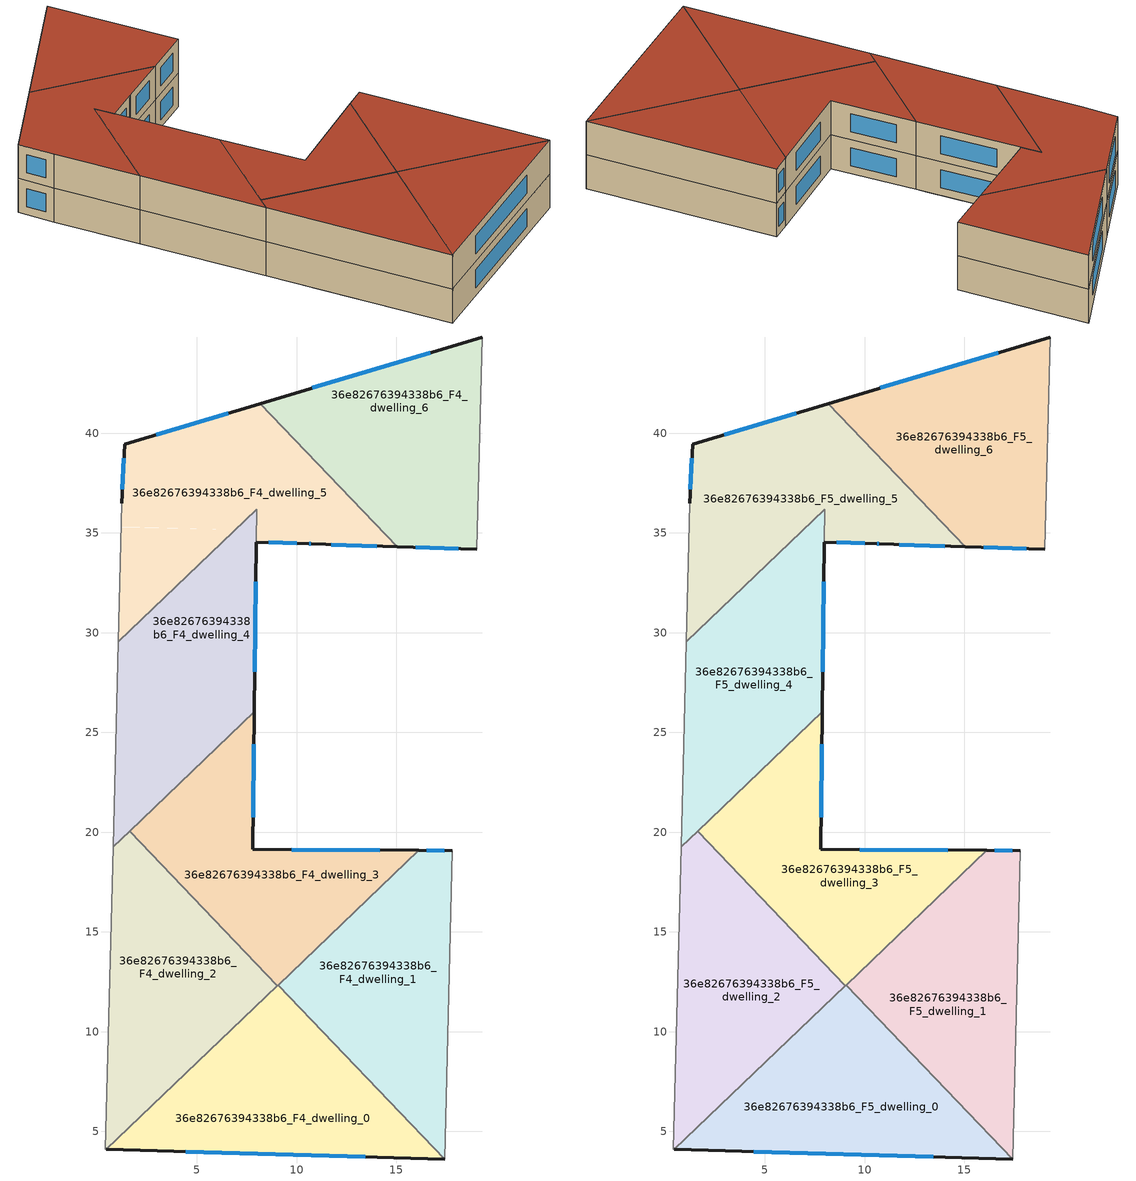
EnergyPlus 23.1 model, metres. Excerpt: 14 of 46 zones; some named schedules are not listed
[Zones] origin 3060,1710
36e82676394338b6_F4_dwelling_0
 floor to 36e82676394338b6_F3_dwelling_0 (EU_floor_Construction): 13.77,7.44 17.42,3.62 0.47,4.1 4.21,7.68 z12
 floor to 36e82676394338b6_F3_dwelling_1 (EU_floor_Construction): 10.14,11.23 13.77,7.44 4.21,7.68 7.97,11.28 z12
 floor to 36e82676394338b6_F3_dwelling_2 (EU_floor_Construction): 9.08,12.34 10.14,11.23 7.97,11.28 z12
 wall outside (EU_wall_Construction): 0.47,4.1 17.42,3.62 z12:15
 wall to 36e82676394338b6_F4_dwelling_1 (EU_wall_Construction): 17.42,3.62 9.08,12.34 z12:15
 wall to 36e82676394338b6_F4_dwelling_2 (EU_wall_Construction): 9.04,12.31 0.47,4.1 z12:15
 wall to 36e82676394338b6_F4_dwelling_3 (EU_wall_Construction): 9.08,12.34 9.04,12.31 z12:15
 window (EU_Window_Construction): 4.45,3.99 13.44,3.73 z12.7:14.3
36e82676394338b6_F4_dwelling_1
 floor to 36e82676394338b6_F3_dwelling_1 (EU_floor_Construction): 17.6,11.04 17.51,7.34 13.77,7.44 10.14,11.23 z12
 floor to 36e82676394338b6_F3_dwelling_0 (EU_floor_Construction): 17.51,7.34 17.42,3.62 13.77,7.44 z12
 floor to 36e82676394338b6_F3_dwelling_3 (EU_floor_Construction): 17.8,19.08 17.69,14.73 11.73,14.88 16.13,19.09 z12
 floor to 36e82676394338b6_F3_dwelling_2 (EU_floor_Construction): 17.69,14.73 17.6,11.04 10.14,11.23 9.08,12.34 11.73,14.88 z12
 wall outside (EU_wall_Construction): 17.8,19.08 16.13,19.09 z12:15
 wall adiabatic (EU_wall_Construction): 17.42,3.62 17.8,19.08 z12:15
 wall to 36e82676394338b6_F4_dwelling_3 (EU_wall_Construction): 16.13,19.09 9.08,12.34 z12:15
 window (EU_Window_Construction): 17.41,19.08 16.52,19.09 z12.7:14.3
36e82676394338b6_F4_dwelling_2
 floor to 36e82676394338b6_F3_dwelling_2 (EU_floor_Construction): 6.45,15.02 9.04,12.31 7.97,11.28 0.6,11.47 0.69,15.17 z12
 floor to 36e82676394338b6_F3_dwelling_3 (EU_floor_Construction): 2.82,18.81 6.45,15.02 0.69,15.17 0.79,18.86 z12
 floor to 36e82676394338b6_F3_dwelling_1 (EU_floor_Construction): 7.97,11.28 4.21,7.68 0.51,7.77 0.6,11.47 z12
 floor to 36e82676394338b6_F3_dwelling_4 (EU_floor_Construction): 1.63,20.05 2.81,18.82 0.79,18.87 0.8,19.26 z12
 floor to 36e82676394338b6_F3_dwelling_0 (EU_floor_Construction): 4.21,7.68 0.47,4.1 0.41,4.11 0.51,7.77 z12
 wall adiabatic (EU_wall_Construction): 0.8,19.26 0.41,4.11 0.47,4.1 z12:15
 wall to 36e82676394338b6_F4_dwelling_3 (EU_wall_Construction): 9.04,12.31 1.63,20.05 z12:15
 wall to 36e82676394338b6_F4_dwelling_4 (EU_wall_Construction): 1.63,20.05 0.8,19.26 z12:15
36e82676394338b6_F4_dwelling_3
 floor to 36e82676394338b6_F3_dwelling_3 (EU_floor_Construction): 16.13,19.09 11.74,14.88 6.45,15.02 2.82,18.81 7.79,18.68 7.8,19.13 z12
 floor to 36e82676394338b6_F3_dwelling_2 (EU_floor_Construction): 11.74,14.88 9.04,12.31 6.45,15.02 z12
 floor to 36e82676394338b6_F3_dwelling_4 (EU_floor_Construction): 7.88,26.03 7.79,18.68 2.81,18.82 1.63,20.05 z12
 wall outside (EU_wall_Construction): 16.13,19.09 7.8,19.13 7.88,26.03 z12:15
 wall to 36e82676394338b6_F4_dwelling_4 (EU_wall_Construction): 7.88,26.03 1.63,20.05 z12:15
 window (EU_Window_Construction): 7.82,20.75 7.86,24.41 / 14.17,19.1 9.75,19.12 z12.7:14.3
36e82676394338b6_F4_dwelling_4
 floor to 36e82676394338b6_F3_dwelling_4 (EU_floor_Construction): 7.89,26.94 7.88,26.03 0.8,19.26 1,27.12 z12
 floor to 36e82676394338b6_F3_dwelling_5 (EU_floor_Construction): 7.98,35.12 7.98,34.54 7.89,26.94 1,27.12 1.06,29.54 6.92,35.15 z12
 floor to 36e82676394338b6_F3_dwelling_6 (EU_floor_Construction): 7.99,36.17 7.98,35.12 6.92,35.15 z12
 wall outside (EU_wall_Construction): 7.88,26.03 7.98,34.54 z12:15
 wall adiabatic (EU_wall_Construction): 1.06,29.54 0.8,19.26 z12:15
 wall to 36e82676394338b6_F4_dwelling_5 (EU_wall_Construction): 7.98,34.54 7.99,36.17 1.06,29.54 z12:15
 window (EU_Window_Construction): 7.9,28.03 7.96,32.54 z12.7:14.3
36e82676394338b6_F4_dwelling_5
 floor to 36e82676394338b6_F3_dwelling_5 (EU_floor_Construction): 6.92,35.15 1.06,29.54 1.21,35.29 z12
 floor to 36e82676394338b6_F3_dwelling_6 (EU_floor_Construction): 10.95,38.58 15.04,34.31 10.72,34.45 10.64,34.45 7.98,34.54 7.99,36.17 6.92,35.15 1.21,35.3 1.24,36.49 1.35,38.82 z12
 floor to 36e82676394338b6_F3_dwelling_7 (EU_floor_Construction): 8.17,41.48 10.95,38.58 1.35,38.82 1.38,39.44 z12
 wall outside (EU_wall_Construction): 8.17,41.48 1.38,39.44 1.24,36.49 / 7.98,34.54 10.62,34.45 10.72,34.45 15.04,34.31 z12:15
 wall adiabatic (EU_wall_Construction): 1.24,36.49 1.06,29.54 z12:15
 wall to 36e82676394338b6_F4_dwelling_6 (EU_wall_Construction): 15.04,34.31 8.17,41.48 z12:15
 window (EU_Window_Construction): 1.35,38.75 1.27,37.18 / 6.58,41 2.97,39.92 / 11.74,34.42 14.02,34.34 / 10.64,34.45 10.7,34.45 / 8.6,34.52 10,34.47 z12.7:14.3
36e82676394338b6_F4_dwelling_6
 floor to 36e82676394338b6_F3_dwelling_6 (EU_floor_Construction): 19.14,38.37 19.04,34.17 15.04,34.31 10.95,38.58 z12
 floor to 36e82676394338b6_F3_dwelling_7 (EU_floor_Construction): 19.3,44.82 19.14,38.37 10.95,38.58 8.17,41.48 z12
 wall outside (EU_wall_Construction): 15.04,34.31 19.04,34.17 / 19.3,44.82 8.17,41.48 z12:15
 wall adiabatic (EU_wall_Construction): 19.04,34.17 19.3,44.82 z12:15
 window (EU_Window_Construction): 15.98,34.27 18.1,34.2 / 16.69,44.03 10.79,42.26 z12.7:14.3
36e82676394338b6_F5_dwelling_0
 floor to 36e82676394338b6_F4_dwelling_0 (EU_floor_Construction): 9.08,12.34 17.42,3.62 0.47,4.1 z15
 wall outside (EU_wall_Construction): 0.47,4.1 17.42,3.62 z15:18
 wall to 36e82676394338b6_F5_dwelling_1 (EU_wall_Construction): 17.42,3.62 9.08,12.34 z15:18
 wall to 36e82676394338b6_F5_dwelling_2 (EU_wall_Construction): 9.04,12.31 0.47,4.1 z15:18
 wall to 36e82676394338b6_F5_dwelling_3 (EU_wall_Construction): 9.08,12.34 9.04,12.31 z15:18
 window (EU_Window_Construction): 4.45,3.99 13.44,3.73 z15.7:17.3
 roof outside (EU_roof_Construction): 17.42,3.62 9.08,12.34 0.47,4.1 z18
36e82676394338b6_F5_dwelling_1
 floor to 36e82676394338b6_F4_dwelling_1 (EU_floor_Construction): 17.8,19.08 17.42,3.62 9.08,12.34 16.13,19.09 z15
 wall outside (EU_wall_Construction): 17.8,19.08 16.13,19.09 z15:18
 wall adiabatic (EU_wall_Construction): 17.42,3.62 17.8,19.08 z15:18
 wall to 36e82676394338b6_F5_dwelling_3 (EU_wall_Construction): 16.13,19.09 9.08,12.34 z15:18
 window (EU_Window_Construction): 17.41,19.08 16.52,19.09 z15.7:17.3
 roof outside (EU_roof_Construction): 17.42,3.62 17.8,19.08 16.13,19.09 9.08,12.34 z18
36e82676394338b6_F5_dwelling_2
 floor to 36e82676394338b6_F4_dwelling_2 (EU_floor_Construction): 1.63,20.05 9.04,12.31 0.47,4.1 0.41,4.11 0.8,19.26 z15
 wall adiabatic (EU_wall_Construction): 0.8,19.26 0.41,4.11 0.47,4.1 z15:18
 wall to 36e82676394338b6_F5_dwelling_3 (EU_wall_Construction): 9.04,12.31 1.63,20.05 z15:18
 wall to 36e82676394338b6_F5_dwelling_4 (EU_wall_Construction): 1.63,20.05 0.8,19.26 z15:18
 roof outside (EU_roof_Construction): 9.04,12.31 1.63,20.05 0.8,19.26 0.41,4.11 0.47,4.1 z18
36e82676394338b6_F5_dwelling_3
 floor to 36e82676394338b6_F4_dwelling_3 (EU_floor_Construction): 16.13,19.09 9.04,12.31 1.63,20.05 7.88,26.03 7.8,19.13 z15
 wall outside (EU_wall_Construction): 16.13,19.09 7.8,19.13 7.88,26.03 z15:18
 wall to 36e82676394338b6_F5_dwelling_4 (EU_wall_Construction): 7.88,26.03 1.63,20.05 z15:18
 window (EU_Window_Construction): 7.82,20.75 7.86,24.41 / 14.17,19.1 9.75,19.12 z15.7:17.3
 roof outside (EU_roof_Construction): 16.13,19.09 7.8,19.13 7.88,26.03 1.63,20.05 9.04,12.31 z18
36e82676394338b6_F5_dwelling_4
 floor to 36e82676394338b6_F4_dwelling_4 (EU_floor_Construction): 7.99,36.17 7.98,34.54 7.88,26.03 0.8,19.26 1.06,29.54 z15
 wall outside (EU_wall_Construction): 7.88,26.03 7.98,34.54 z15:18
 wall adiabatic (EU_wall_Construction): 1.06,29.54 0.8,19.26 z15:18
 wall to 36e82676394338b6_F5_dwelling_5 (EU_wall_Construction): 7.98,34.54 7.99,36.17 1.06,29.54 z15:18
 window (EU_Window_Construction): 7.9,28.03 7.96,32.54 z15.7:17.3
 roof outside (EU_roof_Construction): 7.88,26.03 7.98,34.54 7.99,36.17 1.06,29.54 0.8,19.26 z18
36e82676394338b6_F5_dwelling_5
 floor to 36e82676394338b6_F4_dwelling_5 (EU_floor_Construction): 8.17,41.48 15.04,34.31 10.72,34.45 10.62,34.45 7.97,34.54 7.99,36.17 1.06,29.54 1.24,36.49 1.38,39.44 z15
 wall outside (EU_wall_Construction): 8.17,41.48 1.38,39.44 1.24,36.49 / 7.98,34.54 10.62,34.45 10.72,34.45 15.04,34.31 z15:18
 wall adiabatic (EU_wall_Construction): 1.24,36.49 1.06,29.54 z15:18
 wall to 36e82676394338b6_F5_dwelling_6 (EU_wall_Construction): 15.04,34.31 8.17,41.48 z15:18
 window (EU_Window_Construction): 1.35,38.75 1.27,37.18 / 6.58,41 2.97,39.92 / 11.74,34.42 14.02,34.34 / 10.64,34.45 10.7,34.45 / 8.6,34.52 10,34.47 z15.7:17.3
 roof outside (EU_roof_Construction): 15.04,34.31 8.17,41.48 1.38,39.44 1.24,36.49 1.06,29.54 7.99,36.17 7.97,34.54 10.62,34.45 10.72,34.45 z18
36e82676394338b6_F5_dwelling_6
 floor to 36e82676394338b6_F4_dwelling_6 (EU_floor_Construction): 19.3,44.82 19.04,34.17 15.04,34.31 8.17,41.48 z15
 wall outside (EU_wall_Construction): 15.04,34.31 19.04,34.17 / 19.3,44.82 8.17,41.48 z15:18
 wall adiabatic (EU_wall_Construction): 19.04,34.17 19.3,44.82 z15:18
 window (EU_Window_Construction): 15.98,34.27 18.1,34.2 / 16.69,44.03 10.79,42.26 z15.7:17.3
 roof outside (EU_roof_Construction): 19.04,34.17 19.3,44.82 8.17,41.48 15.04,34.31 z18
[Building]
EU S2 Campaign: North Axis=0; Terrain=City; Solar Distribution=FullExterior
[Site:Location]
Budapest.Ferenc.Liszt.Intl.AP: Latitude=47.437; Longitude=19.256; Time Zone=1; Elevation=185
[SizingPeriod:WeatherFileDays]
AnnualSizingPeriod: Begin Month=1; Begin Day of Month=1; End Month=12; End Day of Month=31; Day of Week for Start Day=Monday; Use Weather File Daylight Saving Period=No; Use Weather File Rain and Snow Indicators=No
[MATERIAL]
EU_InternalMass_Material: Roughness=MediumRough; Thickness=0.1; Conductivity=1; Density=1800; Specific Heat=900; Thermal Absorptance=0.9; Solar Absorptance=0.7; Visible Absorptance=0.7
[MATERIAL:NOMASS] Roughness=MediumRough; Thermal Absorptance=0.9; Solar Absorptance=0.7; Visible Absorptance=0.7
Name | Thermal Resistance
EU_wall_NoMass | 0.832559
EU_roof_NoMass | 1.39638
EU_floor_NoMass | 0.872794
[WINDOWMATERIAL:SIMPLEGLAZINGSYSTEM]
EU_Window_SimpleGlazing: UFactor=2.79869; Solar Heat Gain Coefficient=0.75; Visible Transmittance=0.75
[CONSTRUCTION]
EU_wall_Construction: EU_wall_NoMass
EU_roof_Construction: EU_roof_NoMass
EU_floor_Construction: EU_floor_NoMass
EU_Window_Construction: EU_Window_SimpleGlazing
EU_InternalMass_Construction: EU_InternalMass_Material
[ZONE] Type=1; Multiplier=1; Ceiling Height=autocalculate; Floor Area=autocalculate; Part of Total Floor Area=Yes
Name | Volume
36e82676394338b6_F4_dwelling_0; 36e82676394338b6_F5_dwelling_0 | 215.636
36e82676394338b6_F4_dwelling_1; 36e82676394338b6_F5_dwelling_1 | 215.524
36e82676394338b6_F4_dwelling_2; 36e82676394338b6_F5_dwelling_2 | 210.59
36e82676394338b6_F4_dwelling_3; 36e82676394338b6_F5_dwelling_3 | 210.602
36e82676394338b6_F4_dwelling_4; 36e82676394338b6_F5_dwelling_4 | 210.904
36e82676394338b6_F4_dwelling_5 | 227.844
36e82676394338b6_F5_dwelling_5 | 227.856
36e82676394338b6_F4_dwelling_6; 36e82676394338b6_F5_dwelling_6 | 218.087
[INTERNALMASS] Construction=EU_InternalMass_Construction
Name | Zone or ZoneList | Surface Area
36e82676394338b6_F4_dwelling_0_EU_InternalMass | 36e82676394338b6_F4_dwelling_0 | 71.8773
36e82676394338b6_F4_dwelling_1_EU_InternalMass | 36e82676394338b6_F4_dwelling_1 | 71.8726
36e82676394338b6_F4_dwelling_2_EU_InternalMass | 36e82676394338b6_F4_dwelling_2 | 70.1936
36e82676394338b6_F4_dwelling_3_EU_InternalMass | 36e82676394338b6_F4_dwelling_3 | 70.2
36e82676394338b6_F4_dwelling_4_EU_InternalMass | 36e82676394338b6_F4_dwelling_4 | 70.2972
36e82676394338b6_F4_dwelling_5_EU_InternalMass | 36e82676394338b6_F4_dwelling_5 | 75.9456
36e82676394338b6_F4_dwelling_6_EU_InternalMass | 36e82676394338b6_F4_dwelling_6 | 72.7017
36e82676394338b6_F5_dwelling_0_EU_InternalMass | 36e82676394338b6_F5_dwelling_0 | 71.8773
36e82676394338b6_F5_dwelling_1_EU_InternalMass | 36e82676394338b6_F5_dwelling_1 | 71.8726
36e82676394338b6_F5_dwelling_2_EU_InternalMass | 36e82676394338b6_F5_dwelling_2 | 70.1936
36e82676394338b6_F5_dwelling_3_EU_InternalMass | 36e82676394338b6_F5_dwelling_3 | 70.2
36e82676394338b6_F5_dwelling_4_EU_InternalMass | 36e82676394338b6_F5_dwelling_4 | 70.2972
36e82676394338b6_F5_dwelling_5_EU_InternalMass | 36e82676394338b6_F5_dwelling_5 | 75.9456
36e82676394338b6_F5_dwelling_6_EU_InternalMass | 36e82676394338b6_F5_dwelling_6 | 72.7017
[OTHEREQUIPMENT] Fuel Type=Electricity; Design Level Calculation Method=Watts/Area; Power per Zone Floor Area=1; Fraction Latent=0; Fraction Radiant=0; Fraction Lost=0; Carbon Dioxide Generation Rate=0; EndUse Subcategory=EU_Step8_InternalGains
Name | Zone or ZoneList or Space or SpaceList | Schedule
EU_Step8_InternalGain_36e82676394338b6_F4_dwelling_0_f000 | 36e82676394338b6_F4_dwelling_0 | EU_Step8_GainSchedule_36e82676394338b6_F4_dwelling_0_f000
EU_Step8_InternalGain_36e82676394338b6_F4_dwelling_1_f000 | 36e82676394338b6_F4_dwelling_1 | EU_Step8_GainSchedule_36e82676394338b6_F4_dwelling_1_f000
EU_Step8_InternalGain_36e82676394338b6_F4_dwelling_2_f000 | 36e82676394338b6_F4_dwelling_2 | EU_Step8_GainSchedule_36e82676394338b6_F4_dwelling_2_f000
EU_Step8_InternalGain_36e82676394338b6_F4_dwelling_3_f000 | 36e82676394338b6_F4_dwelling_3 | EU_Step8_GainSchedule_36e82676394338b6_F4_dwelling_3_f000
EU_Step8_InternalGain_36e82676394338b6_F4_dwelling_4_f000 | 36e82676394338b6_F4_dwelling_4 | EU_Step8_GainSchedule_36e82676394338b6_F4_dwelling_4_f000
EU_Step8_InternalGain_36e82676394338b6_F4_dwelling_5_f000 | 36e82676394338b6_F4_dwelling_5 | EU_Step8_GainSchedule_36e82676394338b6_F4_dwelling_5_f000
EU_Step8_InternalGain_36e82676394338b6_F4_dwelling_6_f000 | 36e82676394338b6_F4_dwelling_6 | EU_Step8_GainSchedule_36e82676394338b6_F4_dwelling_6_f000
EU_Step8_InternalGain_36e82676394338b6_F5_dwelling_0_f000 | 36e82676394338b6_F5_dwelling_0 | EU_Step8_GainSchedule_36e82676394338b6_F5_dwelling_0_f000
EU_Step8_InternalGain_36e82676394338b6_F5_dwelling_1_f000 | 36e82676394338b6_F5_dwelling_1 | EU_Step8_GainSchedule_36e82676394338b6_F5_dwelling_1_f000
EU_Step8_InternalGain_36e82676394338b6_F5_dwelling_2_f000 | 36e82676394338b6_F5_dwelling_2 | EU_Step8_GainSchedule_36e82676394338b6_F5_dwelling_2_f000
EU_Step8_InternalGain_36e82676394338b6_F5_dwelling_3_f000 | 36e82676394338b6_F5_dwelling_3 | EU_Step8_GainSchedule_36e82676394338b6_F5_dwelling_3_f000
EU_Step8_InternalGain_36e82676394338b6_F5_dwelling_4_f000 | 36e82676394338b6_F5_dwelling_4 | EU_Step8_GainSchedule_36e82676394338b6_F5_dwelling_4_f000
EU_Step8_InternalGain_36e82676394338b6_F5_dwelling_5_f000 | 36e82676394338b6_F5_dwelling_5 | EU_Step8_GainSchedule_36e82676394338b6_F5_dwelling_5_f000
EU_Step8_InternalGain_36e82676394338b6_F5_dwelling_6_f000 | 36e82676394338b6_F5_dwelling_6 | EU_Step8_GainSchedule_36e82676394338b6_F5_dwelling_6_f000
[ZONEVENTILATION:DESIGNFLOWRATE] Schedule=EU_AlwaysOn; Design Flow Rate Calculation Method=AirChanges/Hour; Air Changes per Hour=0.475469; Ventilation Type=Natural; Fan Pressure Rise=0; Fan Total Efficiency=1; Constant Term Coefficient=1; Temperature Term Coefficient=0; Velocity Term Coefficient=0; Velocity Squared Term Coefficient=0; Minimum Indoor Temperature=-100; Maximum Indoor Temperature=100; Delta Temperature=-100; Minimum Outdoor Temperature=-100; Maximum Outdoor Temperature=100; Maximum Wind Speed=40
Name | Zone or ZoneList or Space or SpaceList
EU_ConstantAir_36e82676394338b6_F4_dwelling_0 | 36e82676394338b6_F4_dwelling_0
EU_ConstantAir_36e82676394338b6_F4_dwelling_1 | 36e82676394338b6_F4_dwelling_1
EU_ConstantAir_36e82676394338b6_F4_dwelling_2 | 36e82676394338b6_F4_dwelling_2
EU_ConstantAir_36e82676394338b6_F4_dwelling_3 | 36e82676394338b6_F4_dwelling_3
EU_ConstantAir_36e82676394338b6_F4_dwelling_4 | 36e82676394338b6_F4_dwelling_4
EU_ConstantAir_36e82676394338b6_F4_dwelling_5 | 36e82676394338b6_F4_dwelling_5
EU_ConstantAir_36e82676394338b6_F4_dwelling_6 | 36e82676394338b6_F4_dwelling_6
EU_ConstantAir_36e82676394338b6_F5_dwelling_0 | 36e82676394338b6_F5_dwelling_0
EU_ConstantAir_36e82676394338b6_F5_dwelling_1 | 36e82676394338b6_F5_dwelling_1
EU_ConstantAir_36e82676394338b6_F5_dwelling_2 | 36e82676394338b6_F5_dwelling_2
EU_ConstantAir_36e82676394338b6_F5_dwelling_3 | 36e82676394338b6_F5_dwelling_3
EU_ConstantAir_36e82676394338b6_F5_dwelling_4 | 36e82676394338b6_F5_dwelling_4
EU_ConstantAir_36e82676394338b6_F5_dwelling_5 | 36e82676394338b6_F5_dwelling_5
EU_ConstantAir_36e82676394338b6_F5_dwelling_6 | 36e82676394338b6_F5_dwelling_6
[HVACTEMPLATE:ZONE:IDEALLOADSAIRSYSTEM] System Availability Schedule=EU_AlwaysOn; Maximum Heating Supply Air Temperature=50; Minimum Cooling Supply Air Temperature=13; Maximum Heating Supply Air Humidity Ratio=0.0156; Minimum Cooling Supply Air Humidity Ratio=0.0077; Heating Limit=NoLimit; Cooling Limit=NoLimit; Heating Availability Schedule=EU_AlwaysOn; Cooling Availability Schedule=EU_CoolingOff; Dehumidification Control Type=ConstantSensibleHeatRatio; Cooling Sensible Heat Ratio=0.7; Dehumidification Setpoint=60; Humidification Control Type=None; Humidification Setpoint=30; Outdoor Air Method=None; Outdoor Air Flow Rate per Person=0.00944; Outdoor Air Flow Rate per Zone Floor Area=0; Outdoor Air Flow Rate per Zone=0; Demand Controlled Ventilation Type=None; Outdoor Air Economizer Type=NoEconomizer; Heat Recovery Type=None; Sensible Heat Recovery Effectiveness=0.7; Latent Heat Recovery Effectiveness=0.65
Name | Template Thermostat
36e82676394338b6_F4_dwelling_0 | EU_HeatOnly_36e82676394338b6_F4_dwelling_0
36e82676394338b6_F4_dwelling_1 | EU_HeatOnly_36e82676394338b6_F4_dwelling_1
36e82676394338b6_F4_dwelling_2 | EU_HeatOnly_36e82676394338b6_F4_dwelling_2
36e82676394338b6_F4_dwelling_3 | EU_HeatOnly_36e82676394338b6_F4_dwelling_3
36e82676394338b6_F4_dwelling_4 | EU_HeatOnly_36e82676394338b6_F4_dwelling_4
36e82676394338b6_F4_dwelling_5 | EU_HeatOnly_36e82676394338b6_F4_dwelling_5
36e82676394338b6_F4_dwelling_6 | EU_HeatOnly_36e82676394338b6_F4_dwelling_6
36e82676394338b6_F5_dwelling_0 | EU_HeatOnly_36e82676394338b6_F5_dwelling_0
36e82676394338b6_F5_dwelling_1 | EU_HeatOnly_36e82676394338b6_F5_dwelling_1
36e82676394338b6_F5_dwelling_2 | EU_HeatOnly_36e82676394338b6_F5_dwelling_2
36e82676394338b6_F5_dwelling_3 | EU_HeatOnly_36e82676394338b6_F5_dwelling_3
36e82676394338b6_F5_dwelling_4 | EU_HeatOnly_36e82676394338b6_F5_dwelling_4
36e82676394338b6_F5_dwelling_5 | EU_HeatOnly_36e82676394338b6_F5_dwelling_5
36e82676394338b6_F5_dwelling_6 | EU_HeatOnly_36e82676394338b6_F5_dwelling_6
